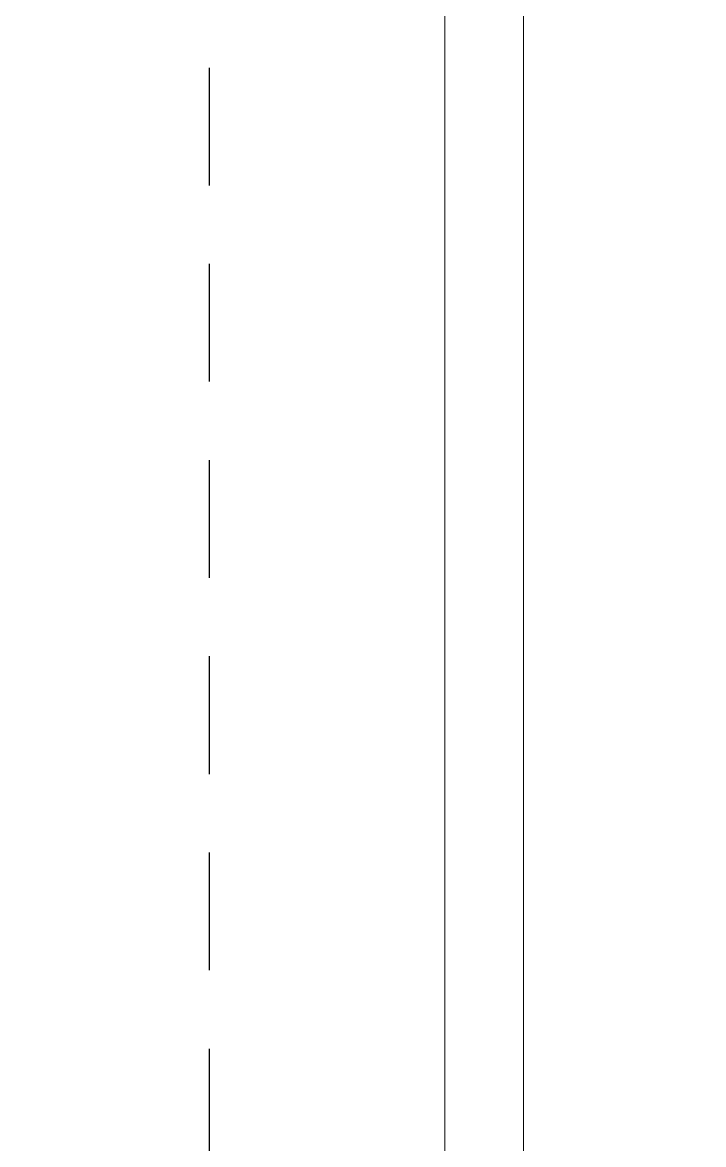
# Model space of a CAD drawing. Header units: metres. Extents: x -22 to 564, y 0 to 143.
# Drawn here: x 111.521 to 112.389, y 38.678 to 40.107 of the extents above; entities that cross this region are included whole.
import ezdxf
from ezdxf.enums import TextEntityAlignment as Align

# ---------------------------------------------------------------- set-up
doc = ezdxf.new("R2010")
doc.units = ezdxf.units.M
doc.linetypes.add('XREF 1N NEURO-ONCOLOGIA$0$HIDDE150', pattern=[0.24, 0.15, -0.09])
doc.layers.add('XREF 1N NEURO-ONCOLOGIA$0$MUROS DE TABLAROCA', color=150, linetype='Continuous', lineweight=13)
doc.layers.add('XREF 1N NEURO-ONCOLOGIA$0$PLAFONES', color=20, linetype='XREF 1N NEURO-ONCOLOGIA$0$HIDDE150')
doc.layers.add('XREF 1N NEURO-ONCOLOGIA$0$TEX-MOB', color=4, linetype='Continuous')
doc.styles.add('XREF 1N NEURO-ONCOLOGIA$0$HANDLET', font='romans.shx')

# ---------------------------------------------------------------- blocks, each defined once
blk = doc.blocks.new('XREF 1N NEURO-ONCOLOGIA')
at = {"layer": 'XREF 1N NEURO-ONCOLOGIA$0$MUROS DE TABLAROCA'}
for p, q in [((3.8119, 32.3576), (6.9239, 32.3576)), ((4.2419, 32.2576), (6.9239, 32.2576))]:
    blk.add_line(p, q, dxfattribs=at)
at = {"layer": 'XREF 1N NEURO-ONCOLOGIA$0$PLAFONES'}
blk.add_lwpolyline([(1.4486, 34.2658), (1.4486, 32.6576), (8.2239, 32.6576), (8.2239, 29.8208), (9.5773, 29.8208), (9.5773, 31.8176), (9.5773, 34.9576), (12.9548, 34.9576), (12.9548, 36.1576), (9.5739, 36.1576), (9.5739, 37.3516), (8.2239, 37.3516), (8.2239, 34.2658)], close=True, dxfattribs=at)
at = {"layer": 'XREF 1N NEURO-ONCOLOGIA$0$TEX-MOB', "style": 'XREF 1N NEURO-ONCOLOGIA$0$HANDLET'}
for p in [(1.7, 4.5847, 0), (1.7073, 2.0138, 0)]:
    blk.add_attdef('234', text='', height=0.075, rotation=180, dxfattribs=at).set_placement(p, align=Align.MIDDLE_CENTER)

msp = doc.modelspace()

# ---------------------------------------------------------------- block references
at = {"rotation": 90}
msp.add_blockref('XREF 1N NEURO-ONCOLOGIA', (144.4169, 33.4511), dxfattribs=at)

doc.saveas('drawing.dxf')
